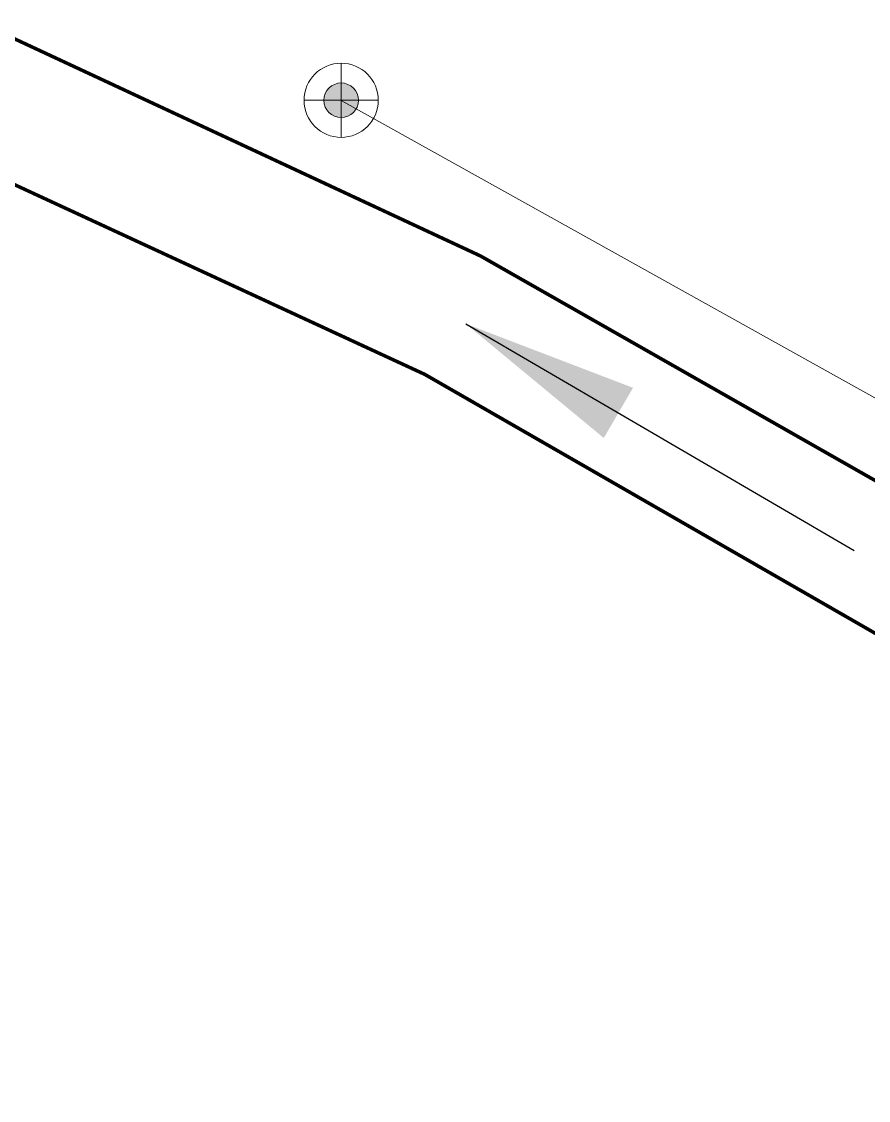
# Model space of a CAD drawing. Header units: inches. Extents: x 350994 to 353538, y 1581369 to 1583842.
# Drawn here: x 351459.99 to 351483.96, y 1583707.79 to 1583738.32 of the extents above; entities that cross this region are included whole.
import ezdxf

# ---------------------------------------------------------------- set-up
doc = ezdxf.new("R2010")
doc.units = ezdxf.units.IN
doc.header["$MEASUREMENT"] = 0
doc.linetypes.add('1', pattern=[0])
doc.layers.add('EP TF', color=5, linetype='Continuous')
doc.layers.add("ROAD'S", color=1, linetype='1')
doc.styles.add('ROMANS', font='ROMANS.shx')
doc.styles.get("Standard").update_dxf_attribs({"font": 'arial.ttf'})
doc.linetypes.add('SILT_FENCE', pattern='A,0.5,-0.2,["EP",Standard,S=0.1,R=0,X=-0.1,Y=-0.05],-0.2', length=0.9)
doc.dimstyles.get("Standard").update_dxf_attribs({"dimtxt": 0.18, "dimasz": 0.18, "dimexe": 0.18, "dimexo": 0.0625, "dimgap": 0.09, "dimtad": 0, "dimtih": 1, "dimtoh": 1, "dimdec": 4, "dimzin": 0, "dimdsep": 46, "dimtxsty": 'Standard', "dimcen": 0.09, "dimadec": 0, "dimazin": 0, "dimtfac": 1, "dimtdec": 4, "dimtofl": 0, "dimtmove": 0, "dimatfit": 3, "dimfxl": 0, "dimtolj": 1, "dimtzin": 0, "dimarcsym": 0})

# ---------------------------------------------------------------- blocks, each defined once
blk = doc.blocks.new('EP1')
at = {"layer": 'EP TF', "lineweight": 5}
h = blk.add_hatch(color=252, dxfattribs=at)
edge = h.paths.add_edge_path()
edge.add_arc((351339.771, 1583222.914), 0.49, 0, 360)
at = {"layer": 'EP TF', "color": 252, "lineweight": 5}
for points in [[(351339.771, 1583223.964), (351339.771, 1583221.864)], [(351338.721, 1583222.914), (351340.821, 1583222.914)]]:
    blk.add_lwpolyline(points, dxfattribs=at)
for radius in [1.05, 0.49]:
    blk.add_circle((351339.771, 1583222.914), radius, dxfattribs=at)

msp = doc.modelspace()

# ---------------------------------------------------------------- linework, layer by layer
at = {"layer": 'EP TF', "color": 252, "linetype": 'SILT_FENCE', "lineweight": 5, "ltscale": 6, "elevation": 90.11}
msp.add_lwpolyline([(351516.056, 1583709.891), (351469.036, 1583736.09)], dxfattribs=at)
at = {"layer": "ROAD'S", "lineweight": 5, "const_width": 0.1}
for points in [[(351407.712, 1583771.956), (351410.312, 1583760.715), (351413.783, 1583755.262), (351418.763, 1583751.537), (351442.467, 1583741.714), (351471.404, 1583728.335), (351502.68, 1583710.36), (351506.007, 1583706.359), (351506.007, 1583702.901), (351506.007, 1583702.901), (351506.007, 1583702.901), (351478.923, 1583606.277), (351449.656, 1583503.707), (351424.224, 1583415.141), (351424.224, 1583415.141), (351421.552, 1583405.513)], [(351517.698, 1583741.006), (351517.698, 1583741.006), (351509.085, 1583715.552), (351506.214, 1583713.37), (351504.358, 1583713.836), (351472.98, 1583731.686), (351443.543, 1583745.401), (351420.421, 1583754.968), (351416.185, 1583758.537), (351413.863, 1583762.426), (351411.657, 1583770.302)]]:
    msp.add_lwpolyline(points, dxfattribs=at)

# ---------------------------------------------------------------- block references
at = {"layer": 'EP TF', "color": 1, "lineweight": 5}
msp.add_blockref('EP1', (129.265, 513.177, 90.11), dxfattribs=at)

# ---------------------------------------------------------------- leaders
at = {"layer": "ROAD'S", "lineweight": 5}
msp.add_leader([(351472.564, 1583729.767), (351483.56, 1583723.348)], dimstyle='Standard', override={"dimasz": 5, "dimgap": 0.09, "dimtad": 0, "dimtxsty": 'ROMANS'}, dxfattribs=at)

doc.saveas('drawing.dxf')
